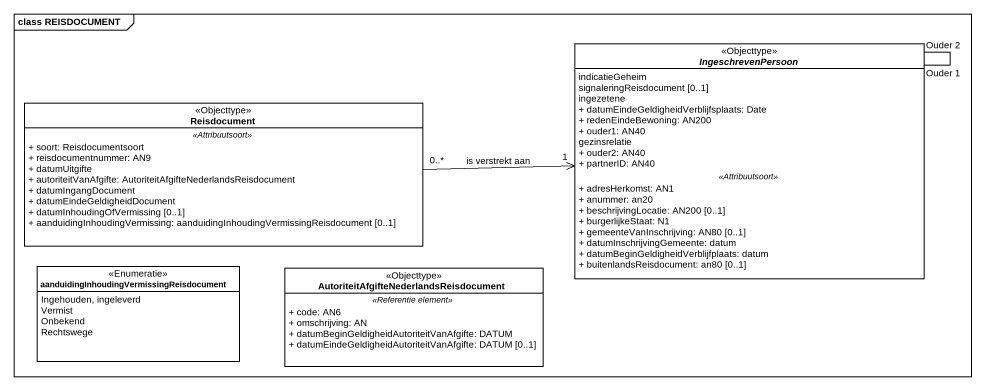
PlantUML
@startuml
mainframe class REISDOCUMENT
hide circle
hide empty members
skinparam classAttributeIconSize 0
abstract class IngeschrevenPersoon <<Objecttype>> {
  indicatieGeheim
  signaleringReisdocument [0..1]
  ingezetene
  + datumEindeGeldigheidVerblijfsplaats: Date
  + redenEindeBewoning: AN200
  + ouder1: AN40
  gezinsrelatie
  + ouder2: AN40
  + partnerID: AN40
  .. <<Attribuutsoort>> ..
  + adresHerkomst: AN1
  + anummer: an20
  + beschrijvingLocatie: AN200 [0..1]
  + burgerlijkeStaat: N1
  + gemeenteVanInschrijving: AN80 [0..1]
  + datumInschrijvingGemeente: datum
  + datumBeginGeldigheidVerblijfplaats: datum
  + buitenlandsReisdocument: an80 [0..1]
}
class Reisdocument <<Objecttype>> {
  .. <<Attribuutsoort>> ..
  + soort: Reisdocumentsoort
  + reisdocumentnummer: AN9
  + datumUitgifte
  + autoriteitVanAfgifte: AutoriteitAfgifteNederlandsReisdocument
  + datumIngangDocument
  + datumEindeGeldigheidDocument
  + datumInhoudingOfVermissing [0..1]
  + aanduidingInhoudingVermissing: aanduidingInhoudingVermissingReisdocument [0..1]
}
enum "aanduidingInhoudingVermissingReisdocument" as aanduidingInhoudingVermissin <<Enumeratie>> {
  Ingehouden, ingeleverd
  Vermist
  Onbekend
  Rechtswege
}
class "AutoriteitAfgifteNederlandsReisdocument" as AutoriteitAfgifteNederlandsR <<Objecttype>> {
  .. <<Referentie element>> ..
  + code: AN6
  + omschrijving: AN
  + datumBeginGeldigheidAutoriteitVanAfgifte: DATUM
  + datumEindeGeldigheidAutoriteitVanAfgifte: DATUM [0..1]
}
IngeschrevenPersoon -- IngeschrevenPersoon : Ouder 1
IngeschrevenPersoon -- IngeschrevenPersoon : Ouder 2
IngeschrevenPersoon "1" <-left- "0..*" Reisdocument : is verstrekt aan
@enduml
